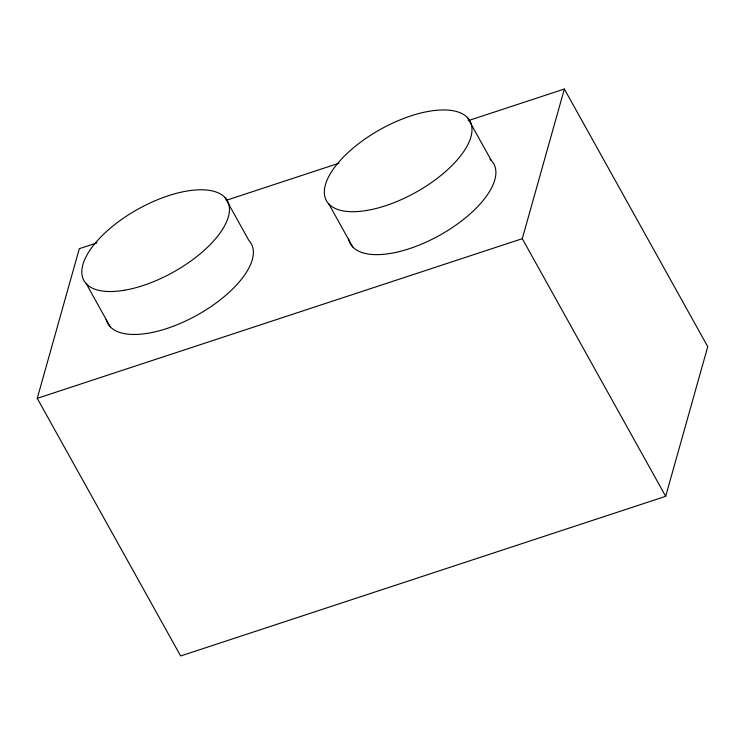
<?xml version="1.0" encoding="UTF-8"?>
<svg xmlns="http://www.w3.org/2000/svg" width="745" height="745" viewBox="0 0 745 745"><rect width="100%" height="100%" fill="white"/><g stroke="black" fill="none" stroke-linecap="round" stroke-linejoin="round"><path stroke-width="1.12" d="M468.233 120.662L564.356 89.028L707.75 346.658L665.685 496.319L180.644 655.972L37.25 398.342L79.315 248.681L96.999 242.87M665.685 496.319L522.282 238.679L564.356 89.028M226.266 200.312L338.956 163.22M37.25 398.342L522.282 238.679M467.478 117.635L491.374 160.575M328.843 204.018L352.739 246.958M224.962 197.472L248.858 240.412A82.08 36.114 -29.1 0 1 196.764 315.34A82.08 36.114 -29.1 0 1 106.218 319.409M86.327 283.845L110.223 326.785M489.959 159.234A82.08 36.114 -29.1 0 1 440.109 235.048A82.08 36.114 -29.1 0 1 348.52 238.521M124.62 290.224A82.08 36.114 -29.1 0 0 229.181 205.909A82.08 36.114 -29.1 0 0 113.119 225.847A82.08 36.114 -29.1 0 0 124.62 290.224M367.136 210.397A82.08 36.114 -29.1 0 0 471.706 126.073A82.08 36.114 -29.1 0 0 355.635 146.02A82.08 36.114 -29.1 0 0 367.136 210.397"/></g></svg>
